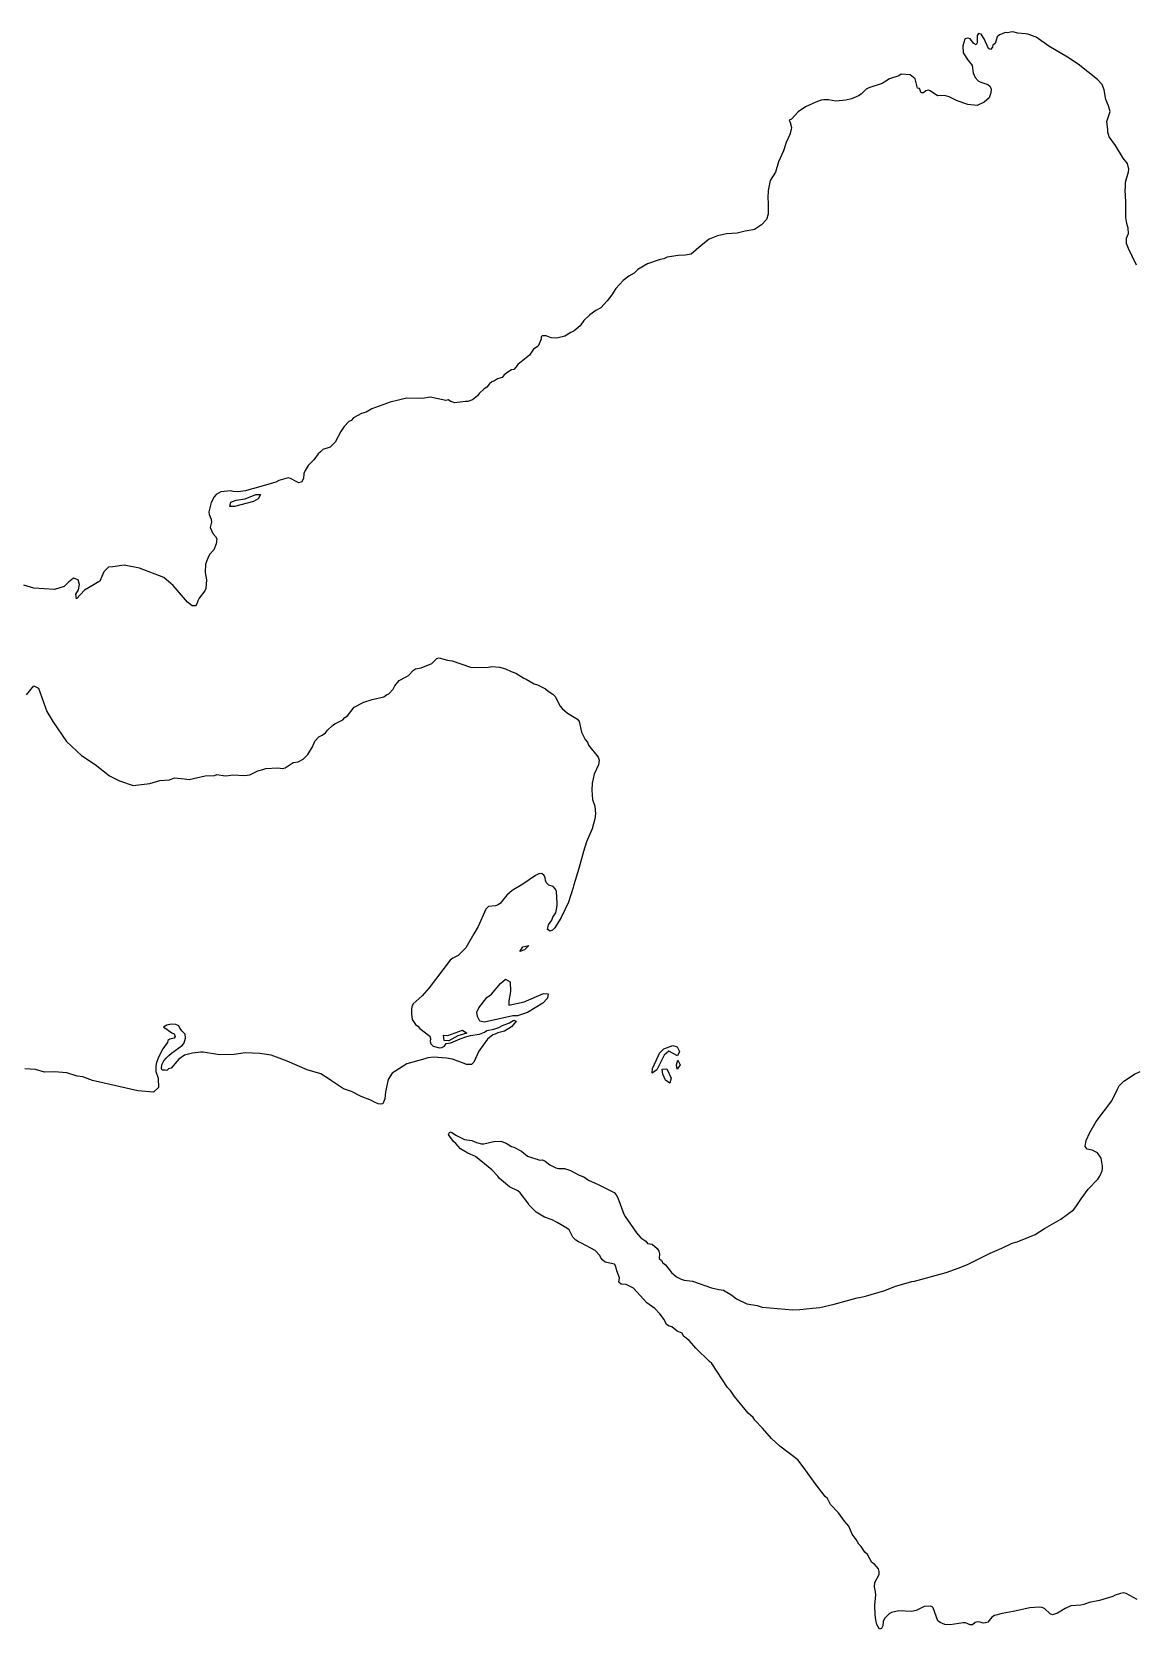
# Model space of a CAD drawing. Extents: x 496400 to 1293842, y 5654139 to 6239713.
# Drawn here: x 800118 to 850658, y 5731344 to 5804428 of the extents above; entities that cross this region are included whole.
import ezdxf

# ---------------------------------------------------------------- set-up
doc = ezdxf.new("R2010")
doc.units = 0

# ---------------------------------------------------------------- blocks, each defined once
blk = doc.blocks.new('REGION0')
at = {"color": 7, "linetype": 'CONTINUOUS'}
for points in [[(850702.032999, 5732693.567894), (850198.995267, 5732970.951434), (850086.208609, 5733004.904523), (849943.217423, 5732963.982852), (849708.557186, 5732892.127478), (849601.880698, 5732835.608982), (848989.560793, 5732649.826798), (848510.592681, 5732556.415811), (848262.384522, 5732471.992995), (848132.900029, 5732443.578779), (847671.528549, 5732412.545096), (847407.785219, 5732291.729687), (847060.668157, 5732074.393925), (846826.032658, 5732001.468769), (846726.769184, 5732046.919518), (846463.512359, 5732282.761513), (846339.288715, 5732329.282044), (846225.941339, 5732350.197786), (845789.72793, 5732318.074325), (845037.533768, 5732142.380087), (844534.116728, 5732063.156213), (844182.967448, 5731961.22696), (844062.743038, 5731893.310784), (843868.520422, 5731665.297196), (843762.379914, 5731621.79605), (843659.867578, 5731616.177194), (843523.736934, 5731664.167426), (843408.872323, 5731672.215788), (843292.300822, 5731642.271883), (843170.460227, 5731536.26346), (843068.046841, 5731530.754582), (842858.190104, 5731635.053352), (842742.731792, 5731631.094158), (842149.237149, 5731532.664193), (841908.565691, 5731550.160632), (841698.148236, 5731641.432053), (841589.542221, 5731726.364766), (841376.766455, 5732314.794992), (841328.478791, 5732356.996402), (841228.638108, 5732389.389809), (840959.320587, 5732371.033545), (840589.865534, 5732192.659853), (840382.375354, 5732143.639831), (839797.464634, 5732173.123829), (839460.456978, 5732095.529623), (839354.835958, 5732039.061117), (839148.054921, 5731824.604769), (839087.085148, 5731689.042363), (839072.168416, 5731485.253843), (839012.707633, 5731362.648799), (838908.702799, 5731344.032588), (838796.715987, 5731556.399362), (838747.636722, 5731763.907124), (838713.647352, 5731995.779927), (838706.555926, 5732429.941555), (838740.570033, 5732912.413349), (838725.084338, 5733040.407296), (838690.0395, 5733272.330089), (838704.898511, 5733475.118812), (838897.356517, 5733844.463633), (838905.775524, 5733971.337808), (838864.414369, 5734101.431328), (838688.489281, 5734318.497145), (838566.351835, 5734390.942399), (838363.100019, 5734762.426784), (838243.147722, 5734859.896944), (838082.840263, 5735114.325156), (837975.42165, 5735223.173), (837850.332192, 5735435.979684), (837664.545074, 5735679.560104), (837512.73908, 5736059.852697), (837311.862067, 5736278.048284), (837033.276218, 5736667.888933), (836677.558741, 5737038.023593), (836531.434134, 5737315.847043), (836423.38059, 5737412.787311), (835969.298437, 5738006.666428), (835470.606265, 5738704.554375), (835178.497231, 5739082.967351), (834357.293598, 5739715.828533), (833973.655692, 5740062.178035), (833667.330822, 5740415.086202), (833561.49541, 5740537.921199), (833205.852146, 5740907.086056), (833124.935676, 5741027.771491), (832908.894555, 5741221.54205), (832274.599475, 5741980.407585), (832090.494509, 5742262.020264), (831960.160694, 5742398.852412), (831235.309751, 5743496.399009), (831126.744965, 5743580.271937), (830508.356118, 5744198.176165), (830413.899972, 5744306.484119), (830202.154936, 5744551.144319), (829948.191177, 5744748.484151), (829880.789646, 5744880.697239), (829658.374488, 5744972.528547), (829404.385992, 5745169.868379), (829279.667597, 5745204.321367), (829170.096818, 5745288.204293), (829058.687216, 5745513.488437), (828860.37466, 5745769.566313), (828623.595241, 5746016.306089), (828258.988744, 5746271.484149), (827656.802981, 5746938.848309), (827311.937035, 5747117.112024), (827096.14329, 5747132.548882), (826987.570258, 5747216.351824), (827015.383491, 5747418.490679), (826884.860021, 5747733.806497), (826848.693748, 5747940.764372), (826779.189527, 5748046.872774), (826363.9453, 5748128.096241), (826243.910544, 5748225.466421), (826162.458094, 5748333.174498), (826118.911791, 5748438.243111), (825905.567061, 5748670.935747), (825280.070296, 5749008.547028), (825129.929963, 5749057.187127), (825008.320252, 5749142.599741), (824878.027666, 5749279.511873), (824711.057565, 5749610.354531), (824600.983789, 5749682.179911), (824162.03276, 5749955.694238), (823927.710602, 5750074.080141), (823579.026831, 5750188.376877), (823200.311694, 5750419.169899), (822878.443408, 5750735.725465), (822821.893407, 5750841.393957), (822473.671403, 5751312.318102), (822365.123108, 5751397.150834), (821982.285049, 5751577.014223), (821524.789116, 5751954.497388), (821443.814925, 5752074.253012), (821171.792768, 5752361.504543), (820423.441169, 5752962.972116), (820077.404313, 5753115.141142), (819734.61632, 5753318.409767), (819522.8383, 5753562.95999), (819414.793003, 5753659.84027), (819239.84917, 5753876.79611), (819183.307416, 5753982.434607), (819242.265202, 5754093.062089), (819341.998689, 5754060.648687), (819549.74449, 5753930.465185), (819918.57286, 5753751.191676), (820247.12028, 5753702.921501), (820470.508448, 5753610.100395), (820695.026296, 5753543.254001), (820797.489158, 5753548.852861), (821263.956569, 5753655.831086), (821584.167441, 5753670.988001), (821819.536821, 5753577.666996), (822076.617508, 5753431.316786), (822176.416962, 5753398.863391), (822519.773918, 5753208.6921), (822809.607099, 5752983.727891), (823370.885229, 5752804.144445), (823486.854783, 5752821.180977), (823610.443497, 5752761.743075), (823827.498857, 5752593.027417), (824097.632716, 5752446.087326), (824222.483044, 5752411.604345), (824503.221059, 5752417.443157), (824765.150303, 5752334.959946), (825170.252142, 5752114.044912), (825381.271543, 5752035.710857), (825600.429593, 5751891.990111), (826032.157263, 5751682.972656), (826772.089855, 5751324.21568), (826865.548254, 5751216.017703), (826932.36433, 5751070.877246), (827211.14808, 5750336.456735), (827279.621571, 5750230.26835), (827787.12855, 5749479.971071), (827987.469583, 5749248.868111), (828219.087104, 5749091.540135), (828287.618316, 5748985.341751), (828502.760639, 5748957.007518), (828743.737193, 5748761.147385), (828811.691196, 5748640.941852), (828840.122867, 5748511.568186), (828824.793842, 5748296.811899), (828933.325645, 5748211.979167), (828989.867399, 5748106.250687), (829122.773918, 5748007.300828), (829391.184395, 5747657.062118), (829619.074794, 5747461.821859), (829841.992949, 5747356.953205), (829966.125889, 5747309.492865), (830357.597347, 5747256.423667), (831228.589388, 5746964.213146), (831554.366205, 5746876.860926), (831769.582741, 5746849.536488), (832148.322615, 5746617.743669), (832365.443941, 5746449.987815), (832846.547727, 5746223.72387), (833313.377956, 5746152.368394), (833537.343333, 5746072.484655), (834945.057379, 5745959.327687), (835263.825228, 5745961.517242), (835854.499792, 5746021.984934), (836188.942991, 5746061.626865), (836837.470399, 5746206.787318), (837891.272808, 5746500.727487), (837994.23042, 5746519.313704), (838279.215045, 5746575.082352), (839153.538407, 5746843.707674), (839651.892499, 5747037.458237), (840029.016188, 5747138.327705), (840393.680406, 5747252.8244), (840522.117677, 5747256.293694), (841966.575206, 5747663.550798), (842515.872123, 5747853.092217), (842936.228774, 5748027.176783), (843982.057452, 5748551.949967), (844520.436872, 5748768.065977), (844983.564717, 5749003.518051), (845217.614761, 5749062.57603), (845781.638757, 5749290.539629), (846044.821369, 5749399.367477), (846459.645058, 5749674.961381), (847217.232003, 5750093.056279), (847796.024306, 5750523.918578), (847908.530605, 5750668.339182), (848138.812299, 5751034.004751), (848463.368731, 5751469.906025), (848905.370722, 5751935.761202), (849003.35609, 5752069.783922), (849111.310684, 5752316.593684), (849117.659984, 5752418.542933), (849126.606725, 5752532.38976), (849063.196182, 5752893.836188), (848889.250097, 5753135.83693), (848641.915997, 5753255.852501), (848416.787956, 5753309.631554), (848322.364793, 5753418.919309), (848367.444824, 5753695.602991), (848546.808429, 5754065.587682), (848825.105674, 5754568.545306), (849556.256442, 5755510.853502), (849812.281661, 5756053.902966), (849885.867576, 5756201.992822), (850092.533172, 5756416.49916), (850587.432254, 5756737.733774), (850839.252093, 5756860.178851)], [(850680.016594, 5793761.257743), (850312.540543, 5794514.504422), (850227.459922, 5794749.706547), (850218.826523, 5794992.537119), (850311.09752, 5795203.024275), (850302.464121, 5795445.854848), (850228.350473, 5795655.442187), (850184.350648, 5795938.934483), (850189.240433, 5796193.202727), (850184.639252, 5796295.611882), (850196.455547, 5796639.881807), (850159.505919, 5797203.567071), (850179.930875, 5797303.906647), (850171.280985, 5797546.727221), (850308.442359, 5798033.898059), (850329.329082, 5798147.224992), (850270.346558, 5798406.222274), (850071.366089, 5798650.302592), (849717.833761, 5799236.61325), (849426.945112, 5799626.833822), (849364.680741, 5799834.90147), (849360.706244, 5799950.417957), (849324.061712, 5800335.679538), (849470.573874, 5800784.308221), (849399.560663, 5801043.915379), (849267.783825, 5801334.136305), (849197.941524, 5801784.984536), (849099.824223, 5802021.71635), (848899.367748, 5802252.789316), (848005.567701, 5802953.506687), (847517.100377, 5803269.042461), (846661.082789, 5803775.689334), (846090.53633, 5804185.905836), (845704.812226, 5804328.726765), (845604.460301, 5804348.072827), (845248.883003, 5804373.277697), (845023.829174, 5804428.116535), (844908.346125, 5804422.957585), (844778.284423, 5804381.496024), (844676.885276, 5804400.882078), (844414.832344, 5804292.894059), (844307.083897, 5804211.330661), (844207.556556, 5803899.014232), (844101.416048, 5803830.398198), (844093.970051, 5803728.518936), (843997.196822, 5803620.470928), (843897.94984, 5803665.781706), (843700.692753, 5804114.100452), (843562.61609, 5804327.397036), (843449.829432, 5804361.360123), (843392.43011, 5804262.570231), (843381.339449, 5803932.407435), (843336.003797, 5803833.107647), (843225.789842, 5803905.003013), (843060.27101, 5804109.54138), (842942.413157, 5804142.374696), (842833.666963, 5804106.222055), (842819.38516, 5804099.81336), (842734.36226, 5803799.884409), (842749.641809, 5803479.529617), (842978.645397, 5803119.092983), (843085.701194, 5802997.177798), (843154.232406, 5802890.119589), (843206.956334, 5802555.167768), (843294.180875, 5802345.010545), (843423.937481, 5802195.111056), (843546.10791, 5802122.82577), (843870.5489, 5802023.715943), (843978.577706, 5801925.875858), (844020.573791, 5801808.889671), (844009.516113, 5801643.993235), (843929.762307, 5801420.028822), (843698.754979, 5801219.419656), (843381.49612, 5801063.791333), (842950.436364, 5801106.30268), (842465.951782, 5801281.367046), (842095.952503, 5801460.62056), (841896.295875, 5801526.337183), (841576.043774, 5801509.990511), (841235.168817, 5801739.03389), (841134.858121, 5801758.329962), (841031.315054, 5801727.726191), (840922.585351, 5801646.282769), (840820.180211, 5801640.643917), (840747.748714, 5801845.152289), (840657.044427, 5801856.040073), (840547.193289, 5802284.512859), (840318.569011, 5802466.705774), (839911.991166, 5802495.129988), (839792.888191, 5802427.113833), (839373.710696, 5802278.784025), (839040.232261, 5802072.735965), (838426.59302, 5801874.566302), (838307.424078, 5801806.540149), (838184.04151, 5801687.64435), (838074.264585, 5801580.076245), (837953.644375, 5801500.102523), (837638.413993, 5801369.419124), (837365.872347, 5801298.913475), (836916.605767, 5801267.119946), (836576.118364, 5801316.809832), (836371.786343, 5801318.519484), (836243.86856, 5801302.972649), (835994.827571, 5801218.559831), (835533.373632, 5800995.835166), (835198.419191, 5800777.799546), (834881.457182, 5800442.717751), (834775.893883, 5800387.199052), (834819.456679, 5800282.12044), (834880.047143, 5800061.155417), (834872.716587, 5799959.256158), (834805.900511, 5799734.701866), (834638.749001, 5799364.137293), (834523.513327, 5798989.333583), (834295.334324, 5798483.146616), (834146.711226, 5798008.623204), (833916.025486, 5797629.850302), (833818.930669, 5797165.124895), (833795.702126, 5796835.491991), (833816.34972, 5796592.121529), (833818.534869, 5796082.095343), (833738.228591, 5795845.083586), (833516.555559, 5795606.162218), (833195.470628, 5795386.506928), (832872.085106, 5795320.280408), (832769.605753, 5795314.661552), (832406.128937, 5795226.029593), (831918.346018, 5795183.898168), (831503.942867, 5795098.515548), (831110.781011, 5794948.096165), (830758.535034, 5794654.685888), (830296.470903, 5794253.727502), (830025.042446, 5794209.306544), (829692.825625, 5794194.569543), (829189.491044, 5794116.005535), (829044.454888, 5794050.128944), (828876.437565, 5794010.287054), (828289.250993, 5793823.07516), (827849.219758, 5793560.538599), (827684.764639, 5793394.23245), (827445.470238, 5793258.280122), (827174.924086, 5793047.513023), (826843.993617, 5792689.055986), (826657.109802, 5792396.545526), (826447.286048, 5792131.079561), (826155.82019, 5791806.945537), (825930.123185, 5791683.410683), (825648.15654, 5791486.190826), (825375.466469, 5791225.423904), (825217.715222, 5790981.763501), (824945.082872, 5790746.011487), (824788.01603, 5790680.654791), (824508.193303, 5790509.319665), (824144.716487, 5790420.797684), (823889.433393, 5790425.816662), (823649.207211, 5790522.277028), (823469.711673, 5790518.937708), (823421.555942, 5790471.927276), (823427.179608, 5790369.52812), (823289.127683, 5790047.893587), (823074.834681, 5789909.841687), (822890.020573, 5789642.316141), (822362.393734, 5789208.204504), (822290.597168, 5789099.076716), (822180.292508, 5788979.581039), (822076.254691, 5788961.00482), (821944.20574, 5788894.618333), (821728.766567, 5788730.551728), (821644.947559, 5788621.893845), (821435.437147, 5788547.768933), (821288.232335, 5788455.947623), (821170.176582, 5788414.00616), (821062.452872, 5788332.422766), (820936.456371, 5788175.614684), (820815.819669, 5788094.631168), (820597.222337, 5787880.644725), (820512.463304, 5787772.136811), (820283.476208, 5787597.562345), (820073.413324, 5787510.53006), (819971.568901, 5787517.848571), (819482.689285, 5787449.742433), (819296.184778, 5787514.849181), (819174.657525, 5787599.212009), (819070.091974, 5787568.718216), (818705.262838, 5787633.455039), (818340.895471, 5787710.259406), (817993.052775, 5787658.120019), (817266.412484, 5787671.397316), (816902.919176, 5787582.795351), (816514.028667, 5787483.385586), (815676.696162, 5787185.866145), (815422.452045, 5787025.498787), (815201.446926, 5786964.881126), (814830.565341, 5786774.549867), (814733.28087, 5786653.444518), (814627.668097, 5786596.946018), (814407.5123, 5786370.972014), (814250.305278, 5786139.34916), (813999.326515, 5785660.306668), (813766.142285, 5785434.94254), (813426.6114, 5785318.376267), (813329.813434, 5785211.25807), (813220.564243, 5785116.857285), (813023.711202, 5784849.82164), (812763.093047, 5784588.584814), (812618.864984, 5784356.442066), (812570.865925, 5784219.209999), (812554.052648, 5783991.616325), (812454.055294, 5783832.588695), (812336.584996, 5783802.634792), (812236.843264, 5783835.918017), (811955.181714, 5783995.335568), (811842.444531, 5784029.218671), (811413.43799, 5783906.443662), (811279.855312, 5783827.05982), (810277.88628, 5783541.667911), (810147.874053, 5783500.25634), (809887.412569, 5783429.350773), (809540.081116, 5783390.188744), (809336.804562, 5783391.908394), (809224.067379, 5783425.871481), (808762.440278, 5783381.570498), (808549.713987, 5783256.565942), (808451.918274, 5783148.547929), (808320.075469, 5782902.867937), (808212.079646, 5782464.747115), (808229.049594, 5782348.830709), (808328.700622, 5782125.186231), (808332.229844, 5781997.762168), (808276.323019, 5781746.763258), (808397.207097, 5781483.176911), (808526.963702, 5781333.307416), (808583.521948, 5781227.678916), (808553.647255, 5781000.585141), (808445.758628, 5780727.760673), (808251.098982, 5780511.814629), (808164.121816, 5780352.247108), (808067.125949, 5780079.012724), (808052.761689, 5779696.930496), (808104.88367, 5779349.131289), (808076.930258, 5778956.681172), (808031.52864, 5778857.451369), (807765.525948, 5778519.360187), (807705.18286, 5778396.815131), (807684.213678, 5778283.548186), (807598.877435, 5778161.942938), (807460.099876, 5778171.960899), (807241.428331, 5778327.629213), (807146.939201, 5778435.917172), (806586.131085, 5779090.134008), (806162.715226, 5779468.007093), (805039.837379, 5779886.002011), (804342.840898, 5780028.263054), (803819.691553, 5779950.638854), (803615.392514, 5779929.373183), (803407.968301, 5779717.906226), (803232.158655, 5779288.833563), (802523.667467, 5778884.695824), (802158.854824, 5778485.757027), (802125.178796, 5778702.532903), (802245.007405, 5778903.731949), (802300.402987, 5779143.653114), (802229.125909, 5779349.051306), (802014.313419, 5779429.494932), (801794.503948, 5779256.690106), (801586.535509, 5779057.320687), (801150.693162, 5778914.849686), (800197.646725, 5778972.957858), (799742.880166, 5779109.770011)], [(799873.222227, 5774099.099918), (800200.013282, 5774498.628595), (800414.314529, 5774405.227607), (800796.525904, 5773329.126644), (801079.613985, 5772878.118445), (801695.10854, 5771962.144889), (802380.123809, 5771311.517322), (803019.605526, 5770904.280214), (803669.666661, 5770394.44399), (804122.173859, 5770155.502626), (804752.766556, 5769938.976699), (805519.019883, 5770030.10815), (805971.015838, 5770174.818694), (806417.017064, 5770204.672618), (806638.310787, 5770296.243978), (807097.785723, 5770243.404734), (807311.963283, 5770216.0603), (808051.862892, 5770392.444397), (808472.936931, 5770400.342789), (808577.980741, 5770443.813941), (808957.3473, 5770391.484592), (809111.231246, 5770405.84167), (809316.577506, 5770430.036745), (809850.380483, 5770403.892067), (810095.265567, 5770438.445034), (810452.549754, 5770616.338824), (810685.527839, 5770676.336612), (810817.082039, 5770730.775531), (811355.148117, 5770755.620474), (811595.242365, 5770726.286445), (811711.723162, 5770756.270341), (812073.723972, 5770998.051128), (812305.638343, 5771032.154186), (812529.834603, 5771143.701481), (812749.462666, 5771357.577947), (812966.080996, 5771711.875831), (813060.528896, 5771973.272624), (813253.613586, 5772176.261306), (813398.649742, 5772242.157893), (813559.938456, 5772358.324248), (813645.324174, 5772479.869508), (813876.900465, 5772692.266275), (813985.580693, 5772773.669706), (814341.883625, 5772952.663272), (814438.698083, 5773060.641293), (814559.367768, 5773140.565025), (814867.547953, 5773526.966374), (815305.525973, 5773763.558217), (815696.024421, 5773875.915347), (816227.452594, 5774003.219434), (816349.754957, 5774097.180309), (816454.823505, 5774140.671456), (816648.419437, 5774355.707686), (816735.924337, 5774503.167671), (816931.614714, 5774744.238602), (817249.467274, 5774912.824287), (817356.572545, 5774981.350339), (817577.231339, 5775220.211719), (817682.918325, 5775276.790203), (817929.831887, 5775335.278298), (818428.00457, 5775529.12884), (818648.242825, 5775756.082644), (818764.665901, 5775786.096535), (819139.926029, 5775682.767567), (819355.076598, 5775654.413339), (820189.127257, 5775366.002044), (820927.814727, 5775351.095078), (821173.252282, 5775397.665599), (821527.229886, 5775359.313405), (821789.686864, 5775289.887537), (822061.436909, 5775155.9448), (822260.994587, 5775091.207977), (822626.771994, 5774861.114812), (822737.868254, 5774814.224357), (823105.187634, 5774596.948582), (823254.42917, 5774548.428459), (823624.370728, 5774369.264927), (823743.828275, 5774258.867398), (823964.610756, 5774128.104014), (824071.081097, 5774018.336357), (824294.584707, 5773581.905192), (824389.115066, 5773472.617437), (824629.027906, 5773251.882367), (825094.011066, 5772976.338453), (825162.567015, 5772870.190059), (825281.010323, 5772389.21796), (825447.559886, 5772046.427734), (825541.488298, 5771925.132423), (825595.919116, 5771793.52921), (826040.823645, 5771239.402001), (826082.267259, 5771108.318683), (826054.000504, 5770894.18227), (825858.054506, 5770461.85027), (825803.747376, 5770248.773641), (825764.002406, 5770048.114484), (825741.252122, 5769730.579118), (825775.076575, 5769307.365262), (825880.755316, 5768994.238998), (825918.84287, 5768646.909696), (825890.056628, 5768419.785926), (825754.849519, 5767957.779966), (825495.773337, 5767363.860857), (825362.68541, 5766927.77962), (825154.832413, 5766152.347457), (824922.118195, 5765404.039772), (824887.68355, 5765278.215384), (824674.264608, 5764605.292355), (824343.25168, 5763902.275452), (824126.509663, 5763547.927579), (824054.177116, 5763425.842429), (823944.350716, 5763318.384302), (823839.273922, 5763274.883156), (823717.688948, 5763360.255779), (823759.033612, 5763573.8623), (823913.2309, 5763779.61042), (823961.180484, 5763916.792497), (824091.431841, 5764124.510217), (824152.591268, 5764451.513656), (824161.538009, 5764565.350485), (824135.176045, 5765090.423608), (824079.195008, 5765208.979476), (823973.260646, 5765330.854669), (823773.125759, 5765383.543944), (823666.696647, 5765493.321599), (823623.166835, 5765598.460199), (823618.079149, 5765712.856914), (823561.619853, 5765819.515204), (823454.572303, 5765916.295504), (823325.632035, 5765899.75887), (823167.550954, 5765834.452163), (822591.009767, 5765429.69455), (822098.85655, 5765146.402214), (821852.775819, 5764921.587974), (821657.044213, 5764680.647017), (821559.603071, 5764559.651645), (821451.879361, 5764478.088247), (821333.8401, 5764435.077002), (821013.093248, 5764407.882537), (820889.776647, 5764289.016732), (820539.930211, 5763497.677807), (820349.781042, 5763154.317697), (819972.657353, 5762518.467122), (819627.62649, 5762160.749935), (819390.418287, 5762049.812516), (819256.101729, 5761957.391328), (818931.256693, 5761509.682458), (818298.577798, 5760687.49981), (817978.886414, 5760314.725688), (817569.447262, 5759948.690193), (817509.417515, 5759813.067799), (817489.083263, 5759712.798208), (817486.724952, 5759496.532228), (817518.685844, 5759238.684713), (817669.139519, 5759011.740906), (817789.652534, 5758926.408276), (817871.063754, 5758818.690201), (818332.24558, 5758480.229094), (818362.318174, 5758362.643028), (818352.769487, 5758235.818843), (818383.270865, 5758131.340109), (818477.801224, 5758023.092143), (818777.628368, 5757938.009461), (818880.651947, 5757956.515694), (819000.785652, 5758024.48186), (819072.681169, 5758133.599649), (819291.55886, 5758169.222399), (819725.339745, 5758354.754634), (819986.337208, 5758437.607769), (820195.493049, 5758499.70513), (820607.785264, 5758559.962864), (820831.462036, 5758658.492809), (820939.185746, 5758739.936231), (821262.068271, 5758793.165397), (821483.634107, 5758866.630443), (821655.782599, 5758956.40217), (821970.971751, 5759086.955597), (822183.731026, 5759212.02014), (822282.499749, 5759153.712009), (822073.154254, 5758901.213404), (821753.149528, 5758706.702996), (821441.22573, 5758627.039211), (821322.535047, 5758572.060402), (821217.532466, 5758528.529263), (820974.049176, 5758341.747282), (820577.17669, 5757783.890832), (820338.517218, 5757291.351087), (820241.595564, 5757183.343071), (820010.81912, 5757174.354901), (819899.665139, 5757220.235562), (819365.482854, 5757424.703943), (819100.964415, 5757469.174891), (818491.77793, 5757512.546063), (818234.895142, 5757479.642761), (818104.866424, 5757438.171202), (817271.269286, 5757203.78891), (816603.751699, 5756779.915188), (816416.760688, 5756487.494709), (816300.172695, 5755922.489714), (816277.389427, 5755604.964346), (816172.584746, 5755383.149496), (816068.687108, 5755365.533081), (815968.326937, 5755384.919135), (815769.313485, 5755462.633317), (815660.237457, 5755534.488691), (815188.500951, 5755721.240678), (814746.350534, 5755943.725392), (814372.286053, 5756072.129256), (813836.784433, 5756429.936425), (813727.71665, 5756500.762009), (813336.591518, 5756746.072077), (812712.521284, 5756930.354567), (811797.125371, 5757327.713685), (811064.985102, 5757608.846461), (810547.409947, 5757684.331097), (809874.746953, 5757719.383962), (809371.527813, 5757641.049907), (808707.679626, 5757624.753224), (807950.439007, 5757741.689422), (807849.674789, 5757748.977938), (807462.952938, 5757700.667772), (807100.432639, 5757611.175987), (806844.003373, 5757425.933693), (806483.800157, 5757017.83676), (806365.75265, 5756975.855305), (806287.606784, 5756907.109298), (806213.113826, 5756920.386595), (806078.871481, 5756920.246624), (806043.909101, 5756991.832053), (806070.279311, 5757163.027207), (806161.552562, 5757349.329285), (806261.747816, 5757466.255485), (806388.296788, 5757588.960509), (806513.493442, 5757703.717151), (806677.659956, 5757817.763937), (806842.420171, 5757944.918055), (807006.908273, 5758064.953622), (807081.30228, 5758163.953471), (807148.184324, 5758390.417375), (807136.838042, 5758569.160992), (806990.152718, 5758696.795013), (806893.97319, 5758834.177049), (806847.928395, 5758951.313206), (806698.455976, 5759014.910261), (806494.222904, 5759016.759885), (806296.256674, 5758980.237319), (806132.881761, 5758885.146674), (806287.582046, 5758802.253547), (806373.833577, 5758735.507133), (806522.382462, 5758626.829254), (806621.431544, 5758578.499091), (806680.537756, 5758461.752855), (806625.942021, 5758381.00929), (806433.43454, 5758331.169435), (806334.954422, 5758278.43017), (806319.155384, 5758189.878194), (806257.567173, 5758109.504554), (806109.216188, 5757899.467306), (806004.469228, 5757699.667975), (805899.252255, 5757468.864954), (805826.705317, 5757274.744467), (805788.040553, 5757098.120418), (805789.549542, 5756855.609781), (805891.410457, 5756546.712656), (805889.175833, 5756540.79386), (805905.007854, 5756121.439219), (805684.439765, 5755909.582342), (804961.18027, 5755975.938835), (802884.851939, 5756440.464282), (802443.724007, 5756615.838585), (802189.570594, 5756646.922258), (801722.311581, 5756796.321848), (801138.580017, 5756846.681598), (800693.180738, 5756830.914807), (800276.336817, 5756942.132169), (799793.080866, 5756978.084851)]]:
    blk.add_lwpolyline(points, dxfattribs=at)

msp = doc.modelspace()

# ---------------------------------------------------------------- linework, layer by layer
at = {"color": 7, "linetype": 'CONTINUOUS'}
for points in [[(809221.898722, 5782910.046475), (809468.218583, 5783000.628038), (809877.336148, 5783058.106338), (810371.097304, 5783265.204184), (810587.055966, 5783254.976266), (810476.363752, 5783056.316703), (810253.907365, 5782939.730433), (809390.608696, 5782711.426904), (809174.180021, 5782708.757447)], [(822593.120703, 5762560.3386), (822863.37825, 5762624.825473), (822662.657908, 5762430.1451), (822455.810904, 5762349.991415)], [(821159.003463, 5760394.439462), (821564.064073, 5760887.79904), (821795.120876, 5761088.198249), (822002.891414, 5760958.964555), (822022.598982, 5760511.32567), (821941.534087, 5760096.150178), (821952.756681, 5759891.231889), (822651.649706, 5760045.280532), (823533.814866, 5760428.882451), (823749.517907, 5760413.585565), (823721.795379, 5760211.44671), (823501.573615, 5759984.532897), (822795.506706, 5759550.201304), (822338.439556, 5759404.650931), (822134.148764, 5759406.580538), (820838.264858, 5759116.969487), (820624.639769, 5759157.361266), (820512.586991, 5759369.498086), (820488.467897, 5759574.926272), (820579.139201, 5759772.346087), (820944.15799, 5760243.420202)], [(818985.299957, 5758269.581971), (818958.797813, 5758513.122399), (819161.777516, 5758503.334391), (819822.71492, 5758753.283515), (820032.225332, 5758615.901478), (819618.630274, 5758482.618608), (819201.27511, 5758260.283863)], [(828795.76847, 5757589.360428), (828838.729319, 5757701.697562), (829038.468405, 5757896.397931), (829452.615935, 5758042.75814), (829653.393998, 5757982.980308), (829758.495529, 5757774.082828), (829672.763486, 5757574.423468), (829275.066416, 5757784.010807), (829062.818384, 5757602.837685), (828727.130062, 5756930.084621), (828504.022253, 5756774.476295), (828526.277787, 5756989.842458)], [(829125.82488, 5756465.949095), (828998.360619, 5756739.023511), (828969.747539, 5756957.679005), (829174.780458, 5756972.795928), (829372.218953, 5756556.430678), (829323.238638, 5756329.136943)], [(829794.15056, 5757161.367545), (829658.29203, 5756963.867745), (829616.081553, 5757169.085973), (829688.851128, 5757369.275225)]]:
    msp.add_lwpolyline(points, close=True, dxfattribs=at)

# ---------------------------------------------------------------- block references
at = {"color": 7}
msp.add_blockref('REGION0', (0, 0), dxfattribs=at)

doc.saveas('drawing.dxf')
